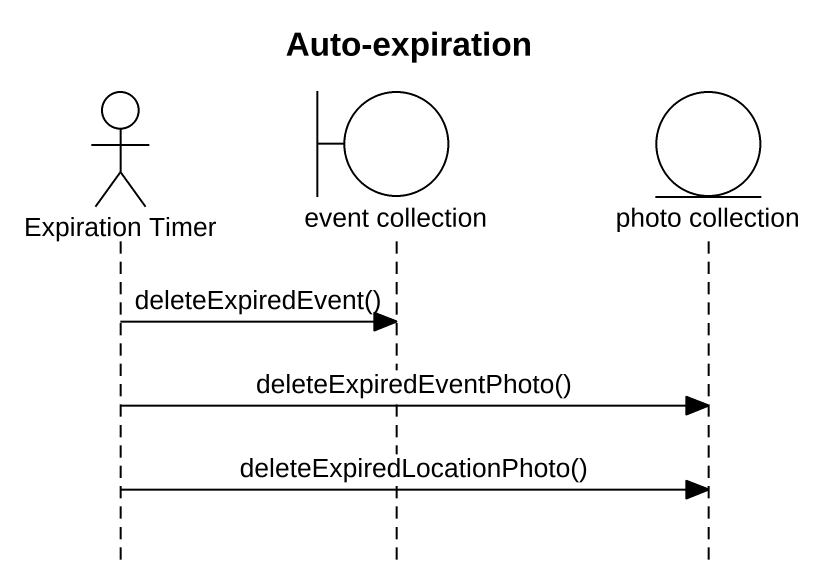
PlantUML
@startuml
title Auto-expiration
hide footbox
actor "Expiration Timer" as Expiration_Timer
boundary "event collection" as event_collection
entity "photo collection" as photo_collection

Expiration_Timer -> event_collection : deleteExpiredEvent()
Expiration_Timer -> photo_collection : deleteExpiredEventPhoto()
Expiration_Timer -> photo_collection : deleteExpiredLocationPhoto()
@enduml
